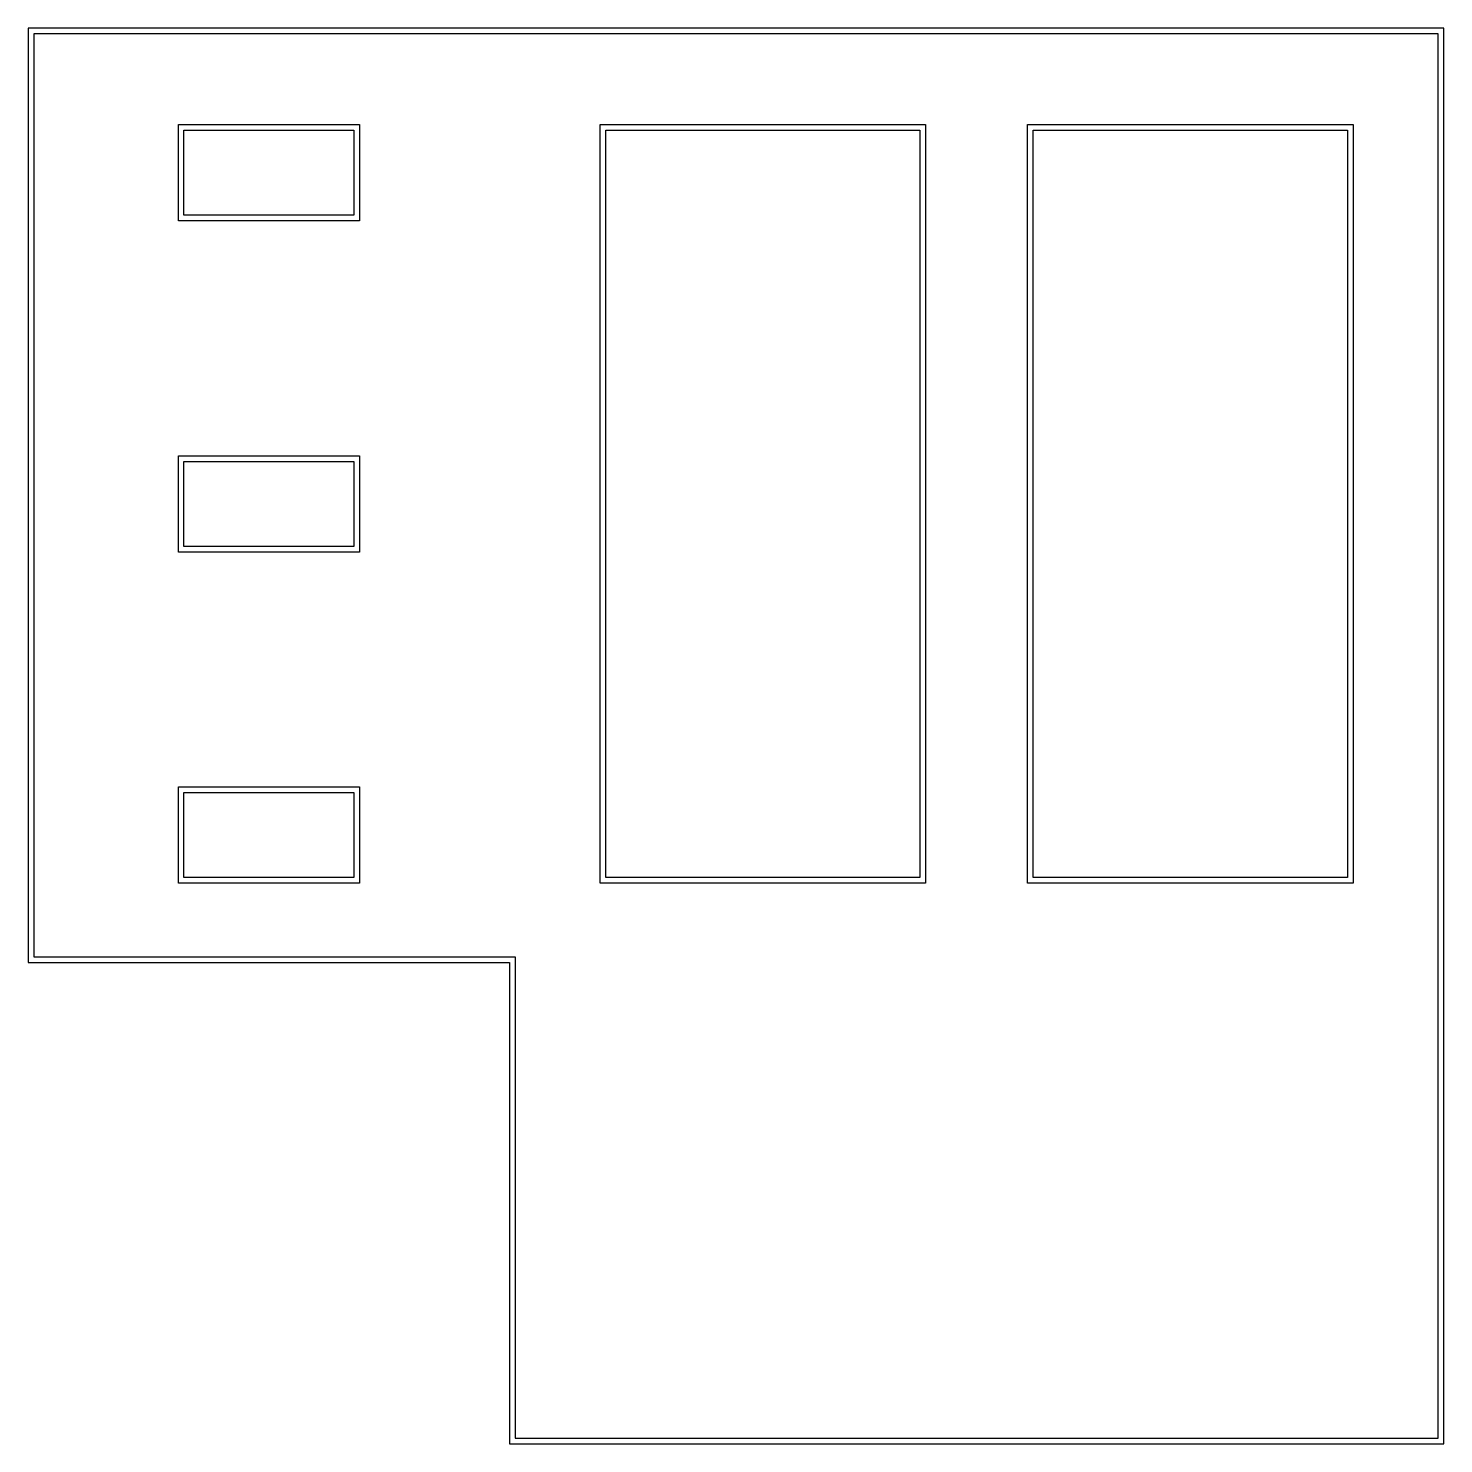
# Model space of a CAD drawing. Header units: millimetres. Extents: x 0 to 50, y 10 to 60.
import ezdxf

# ---------------------------------------------------------------- set-up
doc = ezdxf.new("R2010")
doc.units = ezdxf.units.MM
doc.layers.get('0').update_dxf_attribs({"linetype": 'CONTINUOUS'})

msp = doc.modelspace()

# ---------------------------------------------------------------- linework, layer by layer
for points in [[(50, 10), (50, 60), (0, 60), (0, 27), (17, 27), (17, 10)], [(0.2, 27.2), (17.2, 27.2), (17.2, 10.2), (49.8, 10.2), (49.8, 59.8), (0.2, 59.8)], [(11.7, 53.2), (5.3, 53.2), (5.3, 56.6), (11.7, 56.6)], [(31.7, 56.6), (31.7, 29.8), (20.2, 29.8), (20.2, 56.6)], [(46.8, 56.6), (46.8, 29.8), (35.3, 29.8), (35.3, 56.6)], [(11.5, 53.4), (5.5, 53.4), (5.5, 56.4), (11.5, 56.4)], [(31.5, 56.4), (31.5, 30), (20.4, 30), (20.4, 56.4)], [(35.5, 56.4), (46.6, 56.4), (46.6, 30), (35.5, 30)], [(11.7, 41.5), (5.3, 41.5), (5.3, 44.9), (11.7, 44.9)], [(11.5, 44.7), (11.5, 41.7), (5.5, 41.7), (5.5, 44.7)], [(11.7, 29.8), (5.3, 29.8), (5.3, 33.2), (11.7, 33.2)], [(11.5, 30), (5.5, 30), (5.5, 33), (11.5, 33)]]:
    msp.add_lwpolyline(points, close=True)

doc.saveas('drawing.dxf')
